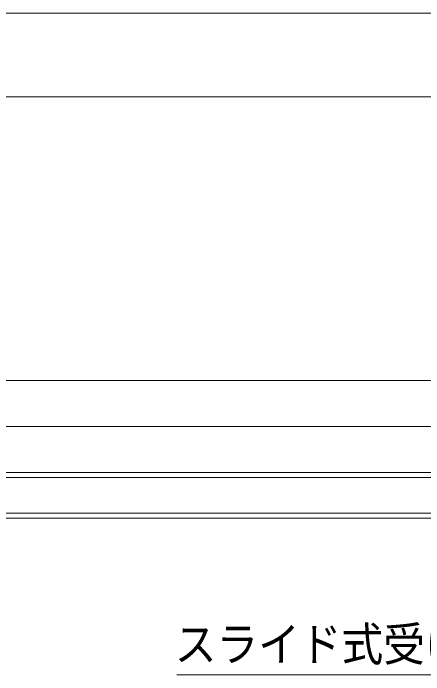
# Model space of a CAD drawing. Units: millimetres, scale not verified. Extents: x -6062 to 6062, y -3045 to 3045.
# Drawn here: x -1651 to -1257, y 916 to 1550 of the extents above; entities that cross this region are included whole.
import ezdxf
from ezdxf.enums import TextEntityAlignment as Align

# ---------------------------------------------------------------- set-up
doc = ezdxf.new("R2010")
doc.units = ezdxf.units.MM
doc.header["$LTSCALE"] = 20
for name, color, linetype, lineweight in [('0-1_3一般', 7, 'Continuous', 9), ('0-2_2寸法-1', 7, 'Continuous', 9), ('0-4_2寸法-3', 7, 'Continuous', 9)]:
    doc.layers.add(name, color=color, linetype=linetype, lineweight=lineweight)
doc.styles.add('ＭＳ ゴシック', font='')
doc.styles.get('ＭＳ ゴシック').set_extended_font_data('MS Gothic')

# ---------------------------------------------------------------- blocks, each defined once
blk = doc.blocks.new('グループ-14')
at = {"layer": '0-1_3一般'}
for p, q in [((-75990, 23076.9), (19030, 23076.9)), ((-75990, 23076.9), (19030, 23076.9)), ((-75990, 22196.9), (19030, 22196.9)), ((-4642, 22096.9), (18722, 22096.9)), ((-75990, 21316.9), (19030, 21316.9)), ((18722, 21416.9), (-4642, 21416.9))]:
    blk.add_line(p, q, dxfattribs=at)
for points in [[(-75990, 23076.9), (-75990, 23956.9), (19030, 23956.9), (19030, 23076.9)], [(-75990, 21316.9), (-75990, 22196.9), (19030, 22196.9), (19030, 21316.9)]]:
    blk.add_lwpolyline(points, dxfattribs=at)
blk = doc.blocks.new('グループ-15')
at = {"layer": '0-1_3一般'}
blk.add_blockref('グループ-14', (0, 0), dxfattribs=at)

msp = doc.modelspace()

# ---------------------------------------------------------------- linework, layer by layer
at = {"layer": '0-2_2寸法-1'}
for p, q in [((-5581.79, 1550), (-841.21, 1550)), ((-4374.79, 1470), (-853.21, 1470))]:
    msp.add_line(p, q, dxfattribs=at)
at = {"layer": '0-4_2寸法-3'}
msp.add_lwpolyline([(-990.41, 1087.84), (-1089.71, 915.84), (-1494.08, 915.84)], dxfattribs=at)

# ---------------------------------------------------------------- block references
at = {"layer": '0-1_3一般', "xscale": 0.05, "yscale": 0.05}
msp.add_blockref('グループ-15', (-1787.5, 0), dxfattribs=at)

# ---------------------------------------------------------------- texts
at = {"layer": '0-4_2寸法-3', "style": 'ＭＳ ゴシック', "width": 0.9}
msp.add_text('スライド式受け金具', height=32.55, dxfattribs=at).set_placement((-1496.01, 919.19), align=Align.BOTTOM_LEFT)

doc.saveas('drawing.dxf')
